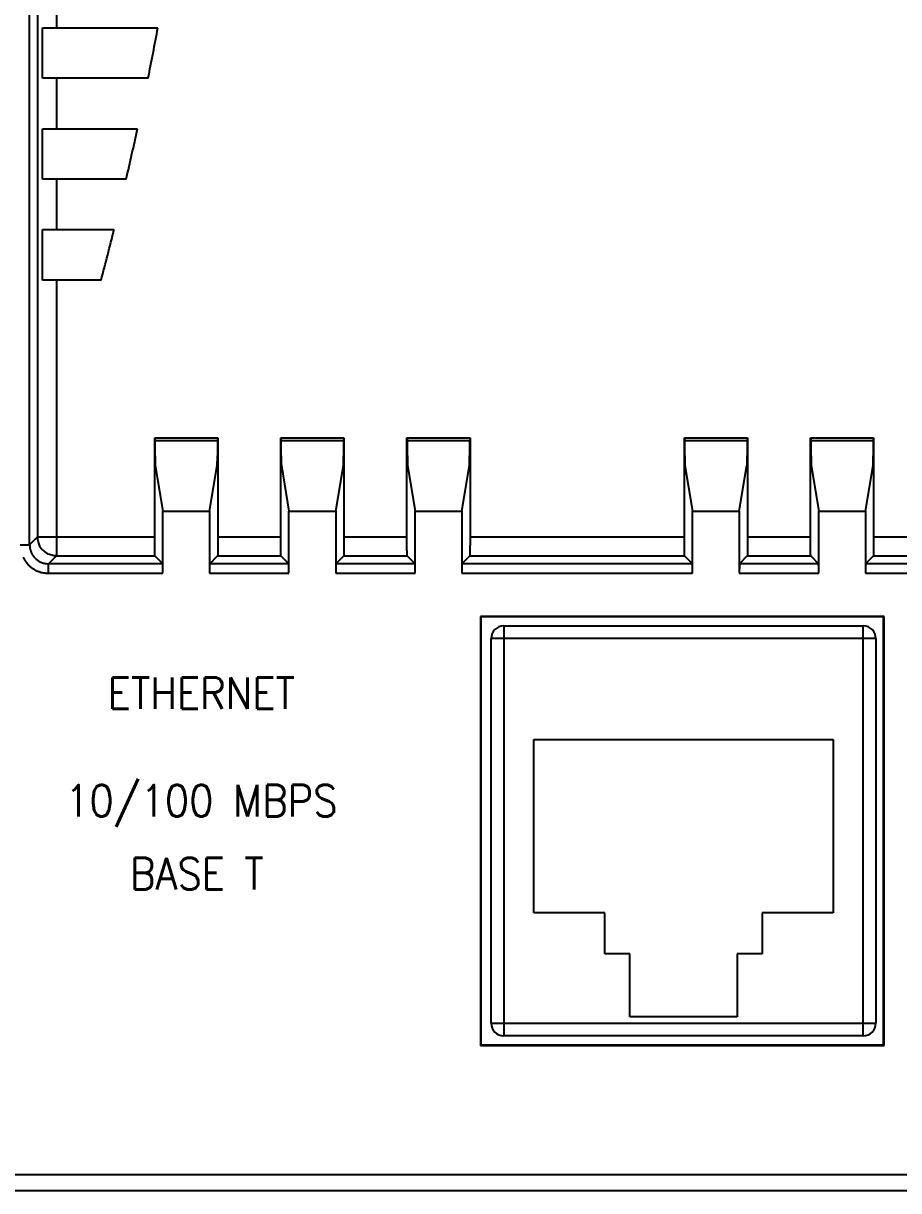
# Model space of a CAD drawing. Header units: inches. Extents: x -4 to 280, y -9 to 35.
# Drawn here: x 37.608 to 38.996, y 12.152 to 14.003 of the extents above; entities that cross this region are included whole.
import ezdxf
from ezdxf.enums import TextEntityAlignment as Align

# ---------------------------------------------------------------- set-up
doc = ezdxf.new("R2010")
doc.units = ezdxf.units.IN
doc.header["$LTSCALE"] = 0.5
doc.header["$MEASUREMENT"] = 0
doc.layers.add('cpue05', color=7, linetype='Continuous')
doc.layers.add('DATASM', color=7, linetype='Continuous')
doc.styles.add('RomanS', font='romans.shx', dxfattribs={"width": 0.85})

# ---------------------------------------------------------------- blocks, each defined once
blk = doc.blocks.new('IC200CPUE05')
at = {"layer": 'cpue05', "linetype": 'Continuous'}
for p, q in [((-5.3992, -3.5146), (-5.3992, 0.4588)), ((-5.3867, 0.4463), (-5.3867, -3.502)), ((-5.3567, -2.6147), (-5.3567, -2.6947)), ((-5.379, -2.7747), (-5.379, -2.6947)), ((-5.379, -2.6947), (-5.3567, -2.6947)), ((-5.3567, -2.6947), (-5.1957, -2.6947)), ((-5.3567, -2.7747), (-5.379, -2.7747)), ((-5.3567, -2.7747), (-5.3567, -2.8547)), ((-5.2113, -2.7747), (-5.3567, -2.7747)), ((-5.379, -2.9347), (-5.379, -2.8547)), ((-5.379, -2.8547), (-5.3567, -2.8547)), ((-5.3567, -2.8547), (-5.2281, -2.8547)), ((-5.3567, -2.9347), (-5.379, -2.9347)), ((-5.2461, -2.9347), (-5.3567, -2.9347)), ((-5.3567, -2.9347), (-5.3567, -3.0147)), ((-5.379, -3.0947), (-5.379, -3.0147)), ((-5.379, -3.0147), (-5.3567, -3.0147)), ((-5.3567, -3.0147), (-5.2653, -3.0147)), ((-5.3567, -3.0947), (-5.379, -3.0947)), ((-5.3567, -3.0947), (-5.3567, -3.502)), ((-5.2858, -3.0947), (-5.3567, -3.0947)), ((-5.2008, -3.3447), (-5.1008, -3.3447)), ((-5.2008, -3.502), (-5.2008, -3.3447)), ((-5.2008, -3.3447), (-5.2001, -3.3489)), ((-5.2001, -3.3489), (-5.1015, -3.3489)), ((-5.2001, -3.3735), (-5.2001, -3.3489)), ((-5.1008, -3.3447), (-5.1015, -3.3489)), ((-5.1015, -3.3489), (-5.1015, -3.3735)), ((-5.1008, -3.3447), (-5.1008, -3.502)), ((-5.0008, -3.3447), (-4.9008, -3.3447)), ((-5.0008, -3.502), (-5.0008, -3.3447)), ((-5.0008, -3.3447), (-5.0001, -3.3489)), ((-5.0001, -3.3489), (-4.9015, -3.3489)), ((-5.0001, -3.3735), (-5.0001, -3.3489)), ((-4.9008, -3.3447), (-4.9015, -3.3489)), ((-4.9015, -3.3489), (-4.9015, -3.3735)), ((-4.9008, -3.3447), (-4.9008, -3.502)), ((-4.8008, -3.3447), (-4.7008, -3.3447)), ((-4.8008, -3.502), (-4.8008, -3.3447)), ((-4.8008, -3.3447), (-4.8001, -3.3489)), ((-4.8001, -3.3489), (-4.7015, -3.3489)), ((-4.8001, -3.3735), (-4.8001, -3.3489)), ((-4.7008, -3.3447), (-4.7015, -3.3489)), ((-4.7015, -3.3489), (-4.7015, -3.3735)), ((-4.7008, -3.3447), (-4.7008, -3.502)), ((-4.3608, -3.3447), (-4.2608, -3.3447)), ((-4.3608, -3.502), (-4.3608, -3.3447)), ((-4.3608, -3.3447), (-4.3601, -3.3489)), ((-4.3601, -3.3489), (-4.2615, -3.3489)), ((-4.3601, -3.3735), (-4.3601, -3.3489)), ((-4.2608, -3.3447), (-4.2615, -3.3489)), ((-4.2615, -3.3489), (-4.2615, -3.3735)), ((-4.2608, -3.3447), (-4.2608, -3.502)), ((-4.1608, -3.3447), (-4.0608, -3.3447)), ((-4.1608, -3.502), (-4.1608, -3.3447)), ((-4.1608, -3.3447), (-4.1601, -3.3489)), ((-4.1601, -3.3489), (-4.0615, -3.3489)), ((-4.1601, -3.3735), (-4.1601, -3.3489)), ((-4.0608, -3.3447), (-4.0615, -3.3489)), ((-4.0615, -3.3489), (-4.0615, -3.3735)), ((-4.0608, -3.3447), (-4.0608, -3.502)), ((-5.2, -3.3885), (-5.1879, -3.4612)), ((-5.1138, -3.4612), (-5.1017, -3.3885)), ((-5, -3.3885), (-4.9879, -3.4612)), ((-4.9138, -3.4612), (-4.9017, -3.3885)), ((-4.8, -3.3885), (-4.7879, -3.4612)), ((-4.7138, -3.4612), (-4.7016, -3.3885)), ((-4.36, -3.3885), (-4.3479, -3.4612)), ((-4.2738, -3.4612), (-4.2617, -3.3885)), ((-4.16, -3.3885), (-4.1479, -3.4612)), ((-4.0738, -3.4612), (-4.0617, -3.3885)), ((-5.1879, -3.5596), (-5.1879, -3.4612)), ((-5.1879, -3.4612), (-5.1138, -3.4612)), ((-5.1138, -3.4612), (-5.1138, -3.5596)), ((-4.9879, -3.5596), (-4.9879, -3.4612)), ((-4.9879, -3.4612), (-4.9138, -3.4612)), ((-4.9138, -3.4612), (-4.9138, -3.5596)), ((-4.7879, -3.5596), (-4.7879, -3.4612)), ((-4.7879, -3.4612), (-4.7138, -3.4612)), ((-4.7138, -3.4612), (-4.7138, -3.5596)), ((-4.3479, -3.5596), (-4.3479, -3.4612)), ((-4.3479, -3.4612), (-4.2738, -3.4612)), ((-4.2738, -3.4612), (-4.2738, -3.5596)), ((-4.1479, -3.4612), (-4.0738, -3.4612)), ((-4.1479, -3.5596), (-4.1479, -3.4612)), ((-4.0738, -3.4612), (-4.0738, -3.5596)), ((-5.3867, -3.502), (-5.3992, -3.5146)), ((-5.3867, -3.502), (-5.3567, -3.502)), ((-5.3567, -3.502), (-5.3567, -3.532)), ((-5.3567, -3.502), (-5.2008, -3.502)), ((-5.1008, -3.502), (-5.0008, -3.502)), ((-4.9008, -3.502), (-4.8008, -3.502)), ((-4.7008, -3.502), (-4.3608, -3.502)), ((-4.2608, -3.502), (-4.1608, -3.502)), ((-4.0608, -3.502), (-3.7408, -3.502)), ((-5.3692, -3.5446), (-5.3567, -3.532)), ((-5.3567, -3.532), (-5.2006, -3.532)), ((-5.2006, -3.532), (-5.188, -3.5446)), ((-5.1136, -3.5446), (-5.1011, -3.532)), ((-5.1011, -3.532), (-5.0006, -3.532)), ((-5.0006, -3.532), (-4.988, -3.5446)), ((-4.9136, -3.5446), (-4.9011, -3.532)), ((-4.9011, -3.532), (-4.8006, -3.532)), ((-4.8006, -3.532), (-4.788, -3.5446)), ((-4.7136, -3.5446), (-4.7011, -3.532)), ((-4.7011, -3.532), (-4.3606, -3.532)), ((-4.3606, -3.532), (-4.348, -3.5446)), ((-4.2736, -3.5446), (-4.2611, -3.532)), ((-4.2611, -3.532), (-4.1606, -3.532)), ((-4.1606, -3.532), (-4.148, -3.5446)), ((-4.0736, -3.5446), (-4.0611, -3.532)), ((-4.0611, -3.532), (-3.7406, -3.532)), ((-5.188, -3.5446), (-5.3692, -3.5446)), ((-4.988, -3.5446), (-5.1136, -3.5446)), ((-4.788, -3.5446), (-4.9136, -3.5446)), ((-4.348, -3.5446), (-4.7136, -3.5446)), ((-4.148, -3.5446), (-4.2736, -3.5446)), ((-3.728, -3.5446), (-4.0736, -3.5446)), ((-5.3692, -3.5596), (-5.1879, -3.5596)), ((-5.1138, -3.5596), (-4.9879, -3.5596)), ((-4.9138, -3.5596), (-4.7879, -3.5596)), ((-4.7138, -3.5596), (-4.3479, -3.5596)), ((-4.2738, -3.5596), (-4.1479, -3.5596)), ((-4.0738, -3.5596), (-3.7279, -3.5596)), ((-4.6843, -3.6282), (-4.6843, -4.3082)), ((-4.0443, -3.6282), (-4.6843, -3.6282)), ((-4.6843, -3.6282), (-4.6836, -3.6289)), ((-4.6836, -3.6289), (-4.6836, -4.3075)), ((-4.045, -3.6289), (-4.6836, -3.6289)), ((-4.6473, -3.6431), (-4.0773, -3.6431)), ((-4.6473, -3.6431), (-4.6473, -3.6631)), ((-4.0773, -3.6631), (-4.0773, -3.6431)), ((-4.0443, -3.6282), (-4.045, -3.6289)), ((-4.045, -4.3075), (-4.045, -3.6289)), ((-4.0443, -4.3082), (-4.0443, -3.6282)), ((-4.6673, -4.2731), (-4.6673, -3.6631)), ((-4.6473, -3.6631), (-4.6673, -3.6631)), ((-4.6473, -3.6631), (-4.6473, -4.2731)), ((-4.0773, -3.6631), (-4.6473, -3.6631)), ((-4.0773, -4.2731), (-4.0773, -3.6631)), ((-4.0573, -3.6631), (-4.0773, -3.6631)), ((-4.0573, -3.6631), (-4.0573, -4.2731)), ((-4.5998, -4.0981), (-4.5998, -3.8231)), ((-4.5998, -3.8231), (-4.1248, -3.8231)), ((-4.1248, -3.8231), (-4.1248, -4.0981)), ((-4.4873, -4.0981), (-4.5998, -4.0981)), ((-4.4873, -4.1631), (-4.4873, -4.0981)), ((-4.2373, -4.0981), (-4.2373, -4.1631)), ((-4.1248, -4.0981), (-4.2373, -4.0981)), ((-4.4473, -4.1631), (-4.4873, -4.1631)), ((-4.4473, -4.2631), (-4.4473, -4.1631)), ((-4.2773, -4.1631), (-4.2773, -4.2631)), ((-4.2373, -4.1631), (-4.2773, -4.1631)), ((-4.6673, -4.2731), (-4.6473, -4.2731)), ((-4.6473, -4.2731), (-4.0773, -4.2731)), ((-4.6473, -4.2731), (-4.6473, -4.2931)), ((-4.2773, -4.2631), (-4.4473, -4.2631)), ((-4.0773, -4.2731), (-4.0573, -4.2731)), ((-4.0773, -4.2931), (-4.0773, -4.2731)), ((-4.0773, -4.2931), (-4.6473, -4.2931)), ((-4.6843, -4.3082), (-4.6836, -4.3075)), ((-4.6843, -4.3082), (-4.0443, -4.3082)), ((-4.6836, -4.3075), (-4.045, -4.3075)), ((-4.045, -4.3075), (-4.0443, -4.3082)), ((-3.1254, -4.5136), (-7.3004, -4.5136)), ((-3.1575, -4.5386), (-7.2954, -4.5386))]:
    blk.add_line(p, q, dxfattribs=at)
for points in [[(-5.2001, -3.3735), (-5.2001, -3.375, 0.000201), (-5.2001, -3.3764, 0.000216), (-5.2001, -3.3778, 0.000227), (-5.2001, -3.3791, 0.000236), (-5.2001, -3.3804, 0.000246), (-5.2001, -3.3816, 0.00025), (-5.2001, -3.3827, 0.000305), (-5.2001, -3.3838, 0.000425), (-5.2001, -3.3848, 0.000399), (-5.2001, -3.3856, 0.000144), (-5.2001, -3.3864, 0.000727), (-5.2001, -3.3871, 0.002456), (-5.2, -3.3878, 0.002786), (-5.2, -3.3885, 0.002489)], [(-5.1017, -3.3885), (-5.1016, -3.3883, 0.019015), (-5.1016, -3.388, 0.005522), (-5.1016, -3.3876, 0.002478), (-5.1016, -3.3871, 0.001426), (-5.1016, -3.3864, 0.000906), (-5.1016, -3.3856, 0.000624), (-5.1016, -3.3848, 0.000528), (-5.1016, -3.3838, 0.000498), (-5.1016, -3.3827, 0.000312), (-5.1015, -3.3816, 0.000092), (-5.1015, -3.3805, 0.000379), (-5.1015, -3.3791, 0.000564), (-5.1015, -3.3767, 0.000243), (-5.1015, -3.3735, 0.00012)], [(-5.0001, -3.3735), (-5.0001, -3.375, 0.000201), (-5.0001, -3.3764, 0.000216), (-5.0001, -3.3778, 0.000227), (-5.0001, -3.3791, 0.000236), (-5.0001, -3.3804, 0.000245), (-5.0001, -3.3816, 0.000249), (-5.0001, -3.3827, 0.000303), (-5.0001, -3.3838, 0.000421), (-5.0001, -3.3848, 0.000395), (-5.0001, -3.3856, 0.000144), (-5.0001, -3.3864, 0.000717), (-5.0001, -3.3871, 0.00242), (-5, -3.3878, 0.002744), (-5, -3.3885, 0.002453)], [(-4.9017, -3.3885), (-4.9016, -3.3883, 0.018938), (-4.9016, -3.388, 0.005499), (-4.9016, -3.3876, 0.002468), (-4.9016, -3.3871, 0.00142), (-4.9016, -3.3864, 0.000902), (-4.9016, -3.3856, 0.000622), (-4.9016, -3.3848, 0.000526), (-4.9016, -3.3838, 0.000496), (-4.9016, -3.3827, 0.000311), (-4.9015, -3.3816, 0.000092), (-4.9015, -3.3805, 0.000377), (-4.9015, -3.3791, 0.000561), (-4.9015, -3.3767, 0.000242), (-4.9015, -3.3735, 0.000119)], [(-4.8001, -3.3735), (-4.8001, -3.375, 0.000202), (-4.8001, -3.3764, 0.000217), (-4.8001, -3.3778, 0.000228), (-4.8001, -3.3791, 0.000237), (-4.8001, -3.3804, 0.000246), (-4.8001, -3.3816, 0.00025), (-4.8001, -3.3827, 0.000304), (-4.8001, -3.3838, 0.000423), (-4.8001, -3.3848, 0.000396), (-4.8001, -3.3856, 0.000144), (-4.8001, -3.3864, 0.00072), (-4.8001, -3.3871, 0.00243), (-4.8, -3.3878, 0.002756), (-4.8, -3.3885, 0.002463)], [(-4.7016, -3.3885), (-4.7016, -3.3883, 0.018862), (-4.7016, -3.388, 0.005477), (-4.7016, -3.3876, 0.002458), (-4.7016, -3.3871, 0.001414), (-4.7016, -3.3864, 0.000899), (-4.7016, -3.3856, 0.000619), (-4.7016, -3.3848, 0.000523), (-4.7016, -3.3838, 0.000494), (-4.7016, -3.3827, 0.00031), (-4.7015, -3.3816, 0.000091), (-4.7015, -3.3805, 0.000376), (-4.7015, -3.3791, 0.000559), (-4.7015, -3.3767, 0.000241), (-4.7015, -3.3735, 0.000119)], [(-4.3601, -3.3735), (-4.3601, -3.375, 0.000204), (-4.3601, -3.3764, 0.000219), (-4.3601, -3.3778, 0.00023), (-4.3601, -3.3791, 0.000239), (-4.3601, -3.3804, 0.000249), (-4.3601, -3.3816, 0.000252), (-4.3601, -3.3827, 0.000307), (-4.3601, -3.3838, 0.000427), (-4.3601, -3.3848, 0.0004), (-4.3601, -3.3856, 0.000146), (-4.3601, -3.3864, 0.000727), (-4.3601, -3.3871, 0.002452), (-4.36, -3.3878, 0.002781), (-4.36, -3.3885, 0.002485)], [(-4.2617, -3.3885), (-4.2616, -3.3883, 0.019067), (-4.2616, -3.388, 0.005537), (-4.2616, -3.3876, 0.002485), (-4.2616, -3.3871, 0.00143), (-4.2616, -3.3864, 0.000909), (-4.2616, -3.3856, 0.000626), (-4.2616, -3.3848, 0.000529), (-4.2616, -3.3838, 0.0005), (-4.2616, -3.3827, 0.000313), (-4.2615, -3.3816, 0.000092), (-4.2615, -3.3805, 0.00038), (-4.2615, -3.3791, 0.000565), (-4.2615, -3.3767, 0.000244), (-4.2615, -3.3735, 0.00012)], [(-4.1601, -3.3735), (-4.1601, -3.375, 0.000201), (-4.1601, -3.3764, 0.000216), (-4.1601, -3.3778, 0.000226), (-4.1601, -3.3791, 0.000235), (-4.1601, -3.3804, 0.000245), (-4.1601, -3.3816, 0.000248), (-4.1601, -3.3827, 0.000302), (-4.1601, -3.3838, 0.00042), (-4.1601, -3.3848, 0.000393), (-4.1601, -3.3856, 0.000143), (-4.1601, -3.3864, 0.000715), (-4.1601, -3.3871, 0.002413), (-4.16, -3.3878, 0.002737), (-4.16, -3.3885, 0.002446)], [(-4.0617, -3.3885), (-4.0616, -3.3883, 0.01899), (-4.0616, -3.388, 0.005515), (-4.0616, -3.3876, 0.002475), (-4.0616, -3.3871, 0.001424), (-4.0616, -3.3864, 0.000905), (-4.0616, -3.3856, 0.000623), (-4.0616, -3.3848, 0.000527), (-4.0616, -3.3838, 0.000498), (-4.0616, -3.3827, 0.000312), (-4.0615, -3.3816, 0.000092), (-4.0615, -3.3805, 0.000378), (-4.0615, -3.3791, 0.000563), (-4.0615, -3.3767, 0.000243), (-4.0615, -3.3735, 0.00012)], [(-5.4097, -3.5341, 0.014051), (-5.4086, -3.5363, 0.014003), (-5.4073, -3.5385, 0.013887), (-5.4059, -3.5406, 0.013859), (-5.4044, -3.5426, 0.013909), (-5.4028, -3.5446, 0.01394), (-5.401, -3.5464, 0.013969), (-5.3992, -3.5481, 0.014077), (-5.3973, -3.5497, 0.014235), (-5.3952, -3.5513, 0.0138), (-5.3931, -3.5527, 0.012893), (-5.391, -3.5539, 0.0142), (-5.3887, -3.5551, 0.016986), (-5.3863, -3.5561, 0.013056), (-5.3841, -3.557, 0.004741), (-5.382, -3.5578, 0.018117), (-5.3792, -3.5584, 0.031164), (-5.3749, -3.559, 0.015271), (-5.3692, -3.5596, 0.008039)], [(-5.4142, -3.5146), (-5.4124, -3.5146, 0), (-5.4106, -3.5146, 0), (-5.4087, -3.5146, 0), (-5.4069, -3.5146, -0.000001), (-5.4052, -3.5146, -0.000001), (-5.4036, -3.5146, 0), (-5.4023, -3.5146, -0.000001), (-5.4012, -3.5146, -0.000003), (-5.4001, -3.5146, -0.000004), (-5.3992, -3.5146, -0.000005)], [(-5.3992, -3.5146), (-5.3991, -3.5163, 0.013836), (-5.399, -3.5179, 0.013953), (-5.3988, -3.5196, 0.013898), (-5.3984, -3.5212, 0.013846), (-5.398, -3.5229, 0.013891), (-5.3975, -3.5245, 0.013998), (-5.3969, -3.526, 0.014045), (-5.3962, -3.5276, 0.014052), (-5.3955, -3.5291, 0.014004), (-5.3946, -3.5305, 0.013888), (-5.3937, -3.5319, 0.01386), (-5.3927, -3.5333, 0.01391), (-5.3916, -3.5346, 0.013941), (-5.3904, -3.5358, 0.01397), (-5.3892, -3.5369, 0.014078), (-5.3879, -3.538, 0.014236), (-5.3866, -3.539, 0.013801), (-5.3852, -3.54, 0.012894), (-5.3837, -3.5408, 0.014201), (-5.3822, -3.5416, 0.016987), (-5.3806, -3.5423, 0.013057), (-5.3791, -3.5429, 0.00474), (-5.3777, -3.5434, 0.018119), (-5.3759, -3.5438, 0.031173), (-5.373, -3.5442, 0.015276), (-5.3692, -3.5446, 0.008041)], [(-5.3567, -3.532), (-5.3603, -3.5318, -0.03469), (-5.364, -3.5311, -0.03034), (-5.3677, -3.5299, -0.031029), (-5.3713, -3.5282, -0.038883), (-5.3748, -3.5258, -0.032514), (-5.3779, -3.5232, -0.016697), (-5.3805, -3.5206, -0.041337), (-5.3828, -3.5167, -0.069733), (-5.3849, -3.5104, -0.037471), (-5.3867, -3.502, -0.019947)], [(-5.2006, -3.532), (-5.2006, -3.5318, -0.057945), (-5.2006, -3.5314, -0.008802), (-5.2006, -3.5306, -0.003264), (-5.2007, -3.5296, -0.001723), (-5.2007, -3.5283, -0.001041), (-5.2007, -3.5267, -0.000695), (-5.2007, -3.525, -0.000575), (-5.2008, -3.5231, -0.000533), (-5.2008, -3.5208, -0.000329), (-5.2008, -3.5186, -0.000096), (-5.2008, -3.5165, -0.000395), (-5.2008, -3.5135, -0.000582), (-5.2008, -3.5086, -0.00025), (-5.2008, -3.502, -0.000122)], [(-5.1008, -3.502), (-5.1008, -3.505, -0.000207), (-5.1008, -3.508, -0.000224), (-5.1008, -3.5108, -0.000235), (-5.1008, -3.5135, -0.000245), (-5.1009, -3.5161, -0.000256), (-5.1009, -3.5186, -0.000261), (-5.1009, -3.5209, -0.00032), (-5.1009, -3.5231, -0.00045), (-5.1009, -3.525, -0.000428), (-5.1009, -3.5267, -0.000156), (-5.101, -3.5282, -0.000793), (-5.101, -3.5296, -0.002863), (-5.101, -3.5308, -0.003684), (-5.1011, -3.532, -0.003712)], [(-5.0006, -3.532), (-5.0006, -3.5318, -0.05805), (-5.0006, -3.5314, -0.008818), (-5.0006, -3.5306, -0.00327), (-5.0007, -3.5296, -0.001726), (-5.0007, -3.5283, -0.001043), (-5.0007, -3.5267, -0.000697), (-5.0007, -3.525, -0.000576), (-5.0008, -3.5231, -0.000534), (-5.0008, -3.5208, -0.00033), (-5.0008, -3.5186, -0.000096), (-5.0008, -3.5165, -0.000396), (-5.0008, -3.5135, -0.000584), (-5.0008, -3.5086, -0.00025), (-5.0008, -3.502, -0.000122)], [(-4.9008, -3.502), (-4.9008, -3.505, -0.000209), (-4.9008, -3.508, -0.000225), (-4.9008, -3.5108, -0.000237), (-4.9008, -3.5135, -0.000247), (-4.9009, -3.5161, -0.000258), (-4.9009, -3.5186, -0.000263), (-4.9009, -3.5209, -0.000322), (-4.9009, -3.5231, -0.000453), (-4.9009, -3.525, -0.000431), (-4.9009, -3.5267, -0.000158), (-4.901, -3.5282, -0.000799), (-4.901, -3.5296, -0.002885), (-4.901, -3.5308, -0.003711), (-4.9011, -3.532, -0.003739)], [(-4.8006, -3.532), (-4.8006, -3.5318, -0.058156), (-4.8006, -3.5314, -0.008835), (-4.8006, -3.5306, -0.003276), (-4.8007, -3.5296, -0.001729), (-4.8007, -3.5283, -0.001045), (-4.8007, -3.5267, -0.000698), (-4.8007, -3.525, -0.000577), (-4.8008, -3.5231, -0.000535), (-4.8008, -3.5208, -0.00033), (-4.8008, -3.5186, -0.000097), (-4.8008, -3.5165, -0.000397), (-4.8008, -3.5135, -0.000585), (-4.8008, -3.5086, -0.000251), (-4.8008, -3.502, -0.000123)], [(-4.7008, -3.502), (-4.7008, -3.505, -0.000208), (-4.7008, -3.508, -0.000225), (-4.7008, -3.5108, -0.000237), (-4.7008, -3.5135, -0.000247), (-4.7009, -3.5161, -0.000257), (-4.7009, -3.5186, -0.000263), (-4.7009, -3.5209, -0.000322), (-4.7009, -3.5231, -0.000452), (-4.7009, -3.525, -0.00043), (-4.7009, -3.5267, -0.000157), (-4.701, -3.5282, -0.000798), (-4.701, -3.5296, -0.002879), (-4.701, -3.5308, -0.003704), (-4.7011, -3.532, -0.003732)], [(-4.3606, -3.532), (-4.3606, -3.5318, -0.057873), (-4.3606, -3.5314, -0.00879), (-4.3606, -3.5306, -0.00326), (-4.3607, -3.5296, -0.00172), (-4.3607, -3.5283, -0.001039), (-4.3607, -3.5267, -0.000694), (-4.3607, -3.525, -0.000574), (-4.3608, -3.5231, -0.000532), (-4.3608, -3.5208, -0.000329), (-4.3608, -3.5186, -0.000096), (-4.3608, -3.5165, -0.000395), (-4.3608, -3.5135, -0.000582), (-4.3608, -3.5086, -0.000249), (-4.3608, -3.502, -0.000122)], [(-4.2608, -3.502), (-4.2608, -3.505, -0.000208), (-4.2608, -3.508, -0.000224), (-4.2608, -3.5108, -0.000236), (-4.2608, -3.5135, -0.000246), (-4.2609, -3.5161, -0.000256), (-4.2609, -3.5186, -0.000262), (-4.2609, -3.5209, -0.00032), (-4.2609, -3.5231, -0.00045), (-4.2609, -3.525, -0.000428), (-4.2609, -3.5267, -0.000157), (-4.261, -3.5282, -0.000794), (-4.261, -3.5296, -0.002867), (-4.261, -3.5308, -0.003689), (-4.2611, -3.532, -0.003716)], [(-4.1606, -3.532), (-4.1606, -3.5318, -0.057979), (-4.1606, -3.5314, -0.008807), (-4.1606, -3.5306, -0.003266), (-4.1607, -3.5296, -0.001724), (-4.1607, -3.5283, -0.001041), (-4.1607, -3.5267, -0.000696), (-4.1607, -3.525, -0.000575), (-4.1608, -3.5231, -0.000533), (-4.1608, -3.5208, -0.000329), (-4.1608, -3.5186, -0.000096), (-4.1608, -3.5165, -0.000396), (-4.1608, -3.5135, -0.000583), (-4.1608, -3.5086, -0.00025), (-4.1608, -3.502, -0.000122)], [(-4.0608, -3.502), (-4.0608, -3.505, -0.000207), (-4.0608, -3.508, -0.000223), (-4.0608, -3.5108, -0.000235), (-4.0608, -3.5135, -0.000245), (-4.0609, -3.5161, -0.000256), (-4.0609, -3.5186, -0.000261), (-4.0609, -3.5209, -0.00032), (-4.0609, -3.5231, -0.000449), (-4.0609, -3.525, -0.000427), (-4.0609, -3.5267, -0.000156), (-4.061, -3.5282, -0.000793), (-4.061, -3.5296, -0.002862), (-4.061, -3.5308, -0.003682), (-4.0611, -3.532, -0.003709)], [(-5.3692, -3.5596), (-5.3692, -3.5577, 0.000001), (-5.3692, -3.5559, 0.000001), (-5.3692, -3.5541, 0.000001), (-5.3692, -3.5523, 0.000001), (-5.3692, -3.5506, 0.000001), (-5.3692, -3.549, 0.000001), (-5.3692, -3.5477, 0.000002), (-5.3692, -3.5465, 0.000005), (-5.3692, -3.5455, 0.000008), (-5.3692, -3.5446, 0.000009)], [(-5.1879, -3.5596), (-5.1879, -3.5581, 0.000207), (-5.1879, -3.5566, 0.000224), (-5.1879, -3.5552, 0.000235), (-5.1879, -3.5538, 0.000246), (-5.1879, -3.5525, 0.000257), (-5.1879, -3.5513, 0.000262), (-5.1879, -3.5501, 0.000321), (-5.1879, -3.549, 0.000452), (-5.1879, -3.5481, 0.00043), (-5.188, -3.5472, 0.000157), (-5.188, -3.5465, 0.000799), (-5.188, -3.5458, 0.002886), (-5.188, -3.5452, 0.003713), (-5.188, -3.5446, 0.003741)], [(-5.1136, -3.5446), (-5.1136, -3.5447, 0.058439), (-5.1137, -3.5449, 0.008889), (-5.1137, -3.5453, 0.003297), (-5.1137, -3.5458, 0.001739), (-5.1137, -3.5464, 0.001051), (-5.1137, -3.5472, 0.000702), (-5.1137, -3.5481, 0.000579), (-5.1137, -3.549, 0.000537), (-5.1137, -3.5502, 0.000331), (-5.1137, -3.5513, 0.000097), (-5.1137, -3.5523, 0.000398), (-5.1138, -3.5538, 0.000585), (-5.1138, -3.5563, 0.00025), (-5.1138, -3.5596, 0.000123)], [(-4.9879, -3.5596), (-4.9879, -3.5581, 0.000207), (-4.9879, -3.5566, 0.000223), (-4.9879, -3.5552, 0.000235), (-4.9879, -3.5538, 0.000245), (-4.9879, -3.5525, 0.000256), (-4.9879, -3.5513, 0.000261), (-4.9879, -3.5501, 0.00032), (-4.9879, -3.549, 0.000451), (-4.9879, -3.5481, 0.000428), (-4.988, -3.5472, 0.000156), (-4.988, -3.5465, 0.000796), (-4.988, -3.5458, 0.002875), (-4.988, -3.5452, 0.003699), (-4.988, -3.5446, 0.003726)], [(-4.9136, -3.5446), (-4.9136, -3.5447, 0.057636), (-4.9137, -3.5449, 0.008761), (-4.9137, -3.5453, 0.00325), (-4.9137, -3.5458, 0.001716), (-4.9137, -3.5464, 0.001037), (-4.9137, -3.5472, 0.000693), (-4.9137, -3.5481, 0.000573), (-4.9137, -3.549, 0.000532), (-4.9137, -3.5502, 0.000329), (-4.9137, -3.5513, 0.000096), (-4.9137, -3.5523, 0.000396), (-4.9138, -3.5538, 0.000584), (-4.9138, -3.5563, 0.00025), (-4.9138, -3.5596, 0.000122)], [(-4.7879, -3.5596), (-4.7879, -3.5581, 0.000209), (-4.7879, -3.5566, 0.000226), (-4.7879, -3.5552, 0.000237), (-4.7879, -3.5538, 0.000247), (-4.7879, -3.5525, 0.000258), (-4.7879, -3.5513, 0.000263), (-4.7879, -3.5501, 0.000321), (-4.7879, -3.549, 0.000451), (-4.7879, -3.5481, 0.000429), (-4.788, -3.5472, 0.000158), (-4.788, -3.5465, 0.000795), (-4.788, -3.5458, 0.002867), (-4.788, -3.5452, 0.003687), (-4.788, -3.5446, 0.003715)], [(-4.7136, -3.5446), (-4.7136, -3.5447, 0.057847), (-4.7137, -3.5449, 0.008794), (-4.7137, -3.5453, 0.003262), (-4.7137, -3.5458, 0.001723), (-4.7137, -3.5464, 0.001041), (-4.7137, -3.5472, 0.000696), (-4.7137, -3.5481, 0.000575), (-4.7137, -3.549, 0.000534), (-4.7137, -3.5502, 0.00033), (-4.7137, -3.5513, 0.000096), (-4.7137, -3.5523, 0.000397), (-4.7138, -3.5538, 0.000586), (-4.7138, -3.5563, 0.000251), (-4.7138, -3.5596, 0.000123)], [(-4.3479, -3.5596), (-4.3479, -3.5581, 0.000208), (-4.3479, -3.5566, 0.000224), (-4.3479, -3.5552, 0.000236), (-4.3479, -3.5538, 0.000246), (-4.3479, -3.5525, 0.000257), (-4.3479, -3.5513, 0.000263), (-4.3479, -3.5501, 0.000322), (-4.3479, -3.549, 0.000453), (-4.3479, -3.5481, 0.000431), (-4.348, -3.5472, 0.000157), (-4.348, -3.5465, 0.000801), (-4.348, -3.5458, 0.002894), (-4.348, -3.5452, 0.003723), (-4.348, -3.5446, 0.00375)], [(-4.2736, -3.5446), (-4.2736, -3.5447, 0.058297), (-4.2737, -3.5449, 0.008866), (-4.2737, -3.5453, 0.003288), (-4.2737, -3.5458, 0.001735), (-4.2737, -3.5464, 0.001048), (-4.2737, -3.5472, 0.0007), (-4.2737, -3.5481, 0.000578), (-4.2737, -3.549, 0.000535), (-4.2737, -3.5502, 0.000331), (-4.2737, -3.5513, 0.000097), (-4.2737, -3.5523, 0.000397), (-4.2738, -3.5538, 0.000583), (-4.2738, -3.5563, 0.00025), (-4.2738, -3.5596, 0.000122)], [(-4.1479, -3.5596), (-4.1479, -3.5581, 0.000207), (-4.1479, -3.5566, 0.000223), (-4.1479, -3.5552, 0.000235), (-4.1479, -3.5538, 0.000245), (-4.1479, -3.5525, 0.000256), (-4.1479, -3.5513, 0.000262), (-4.1479, -3.5501, 0.000321), (-4.1479, -3.549, 0.000452), (-4.1479, -3.5481, 0.00043), (-4.148, -3.5472, 0.000157), (-4.148, -3.5465, 0.000798), (-4.148, -3.5458, 0.002883), (-4.148, -3.5452, 0.003709), (-4.148, -3.5446, 0.003736)], [(-4.0736, -3.5446), (-4.0736, -3.5447, 0.057494), (-4.0737, -3.5449, 0.008738), (-4.0737, -3.5453, 0.003241), (-4.0737, -3.5458, 0.001712), (-4.0737, -3.5464, 0.001034), (-4.0737, -3.5472, 0.000691), (-4.0737, -3.5481, 0.000572), (-4.0737, -3.549, 0.000531), (-4.0737, -3.5502, 0.000328), (-4.0737, -3.5513, 0.000095), (-4.0737, -3.5523, 0.000395), (-4.0738, -3.5538, 0.000582), (-4.0738, -3.5563, 0.00025), (-4.0738, -3.5596, 0.000122)]]:
    blk.add_lwpolyline(points, format="xyb", dxfattribs=at)
for centre, radius, start, end in [((-10.7492, -1.6547), 5.65, 348.5665, 349.393), ((-10.7492, -1.6547), 5.65, 346.906, 347.7376), ((-10.7492, -1.6547), 5.65, 345.2343, 346.0717), ((-4.6473, -3.6631), 0.02, 90, 180), ((-4.0773, -3.6631), 0.02, 0, 90), ((-4.6473, -4.2731), 0.02, 180, 270), ((-4.0773, -4.2731), 0.02, 270, 0)]:
    blk.add_arc(centre, radius, start, end, dxfattribs=at)
at = {"layer": 'DATASM', "style": 'RomanS', "width": 0.9}
for s, p in [('ETHERNET', (-5.1269, -3.7748)), ('10/100 MBPS', (-5.1269, -3.9451)), ('BASE T', (-5.1339, -4.0609))]:
    blk.add_text(s, height=0.05, dxfattribs=at).set_placement(p, align=Align.CENTER)

msp = doc.modelspace()

# ---------------------------------------------------------------- block references
msp.add_blockref('IC200CPUE05', (43.01706, 16.69081))

doc.saveas('drawing.dxf')
